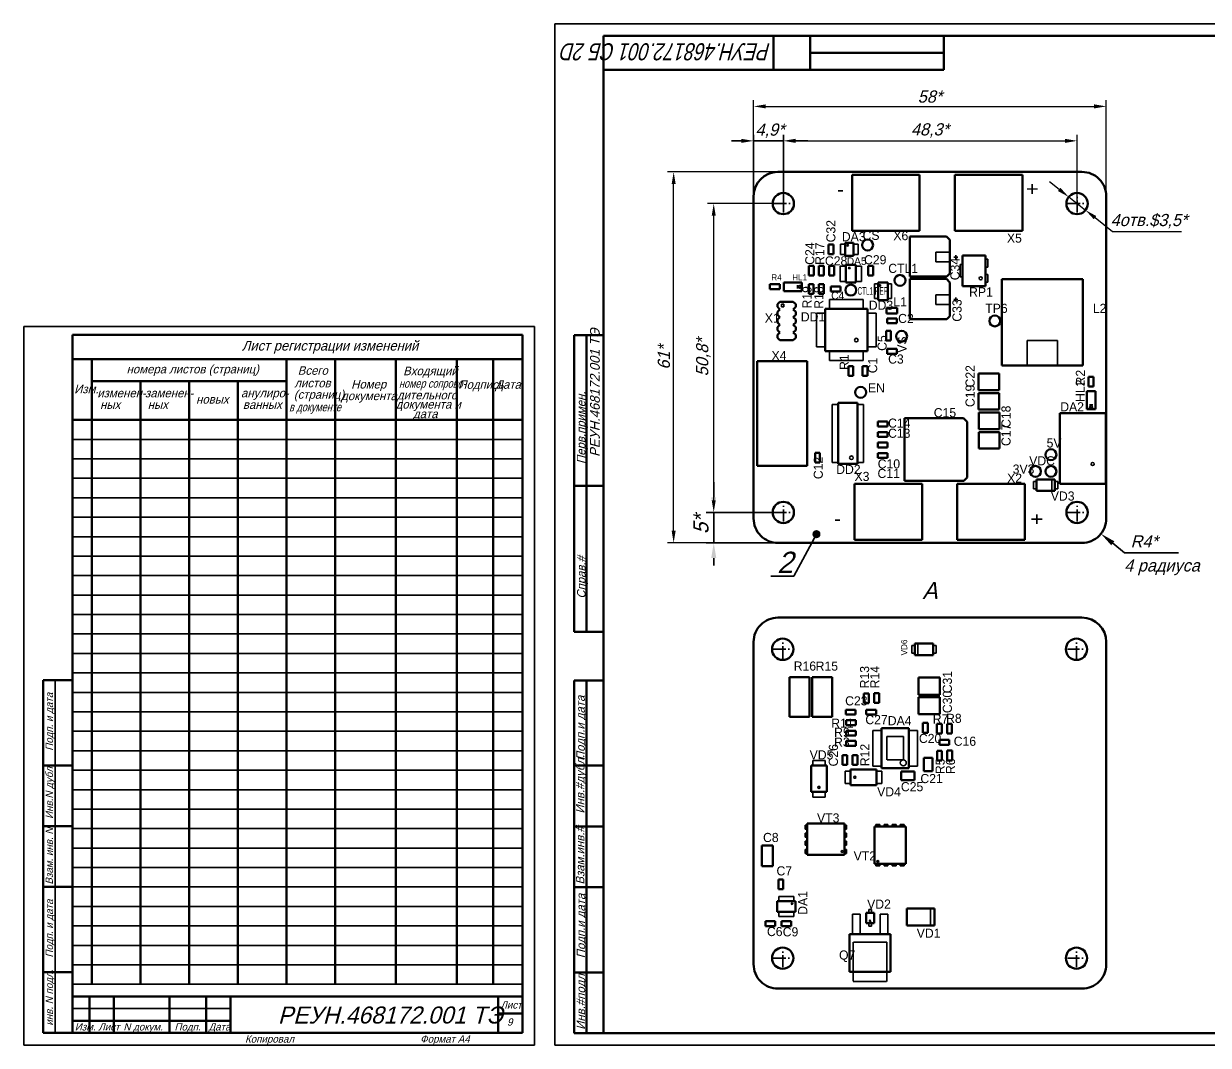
# Model space of a CAD drawing. Extents: x 23089 to 26268, y -1278 to -524.
# Drawn here: x 25443.3 to 25930.3, y -943.5 to -523.5 of the extents above; entities that cross this region are included whole.
import ezdxf

# ---------------------------------------------------------------- set-up
doc = ezdxf.new("R2010")
doc.units = 0
doc.header["$MEASUREMENT"] = 0
doc.linetypes.add('CNTR_ECKD_1', pattern=[7.5, 5, -1, 0.5, -1])
doc.linetypes.add('DASHED2', pattern=[0.375, 0.25, -0.125])
doc.layers.get('0').update_dxf_attribs({"linetype": 'CONTINUOUS', "lineweight": 50})
doc.layers.get('Defpoints').update_dxf_attribs({"color": 8, "linetype": 'CONTINUOUS'})
for name, color, linetype, lineweight in [('CENTER', 2, 'CNTR_ECKD_1', 35), ('CONTUR', 7, 'CONTINUOUS', 50), ('DIM', 1, 'CONTINUOUS', 35)]:
    doc.layers.add(name, color=color, linetype=linetype, lineweight=lineweight)
doc.layers.add('TEXT', color=1, linetype='CONTINUOUS')
doc.styles.add('ECKD', font='ec5cdwin.shx', dxfattribs={"oblique": 15})
doc.styles.get("Standard").update_dxf_attribs({"font": 'ec5cdwin.shx'})
doc.dimstyles.new('05', dxfattribs={"dimtxt": 5, "dimasz": 5, "dimexe": 2.5, "dimexo": 0, "dimgap": 1.5, "dimtad": 1, "dimtoh": 1, "dimlfac": 0.5, "dimtxsty": 'ECKD', "dimcen": -3, "dimdle": 1.25, "dimclrd": 256, "dimclre": 256, "dimclrt": 256, "dimaunit": 1, "dimadec": 0, "dimazin": 0, "dimtfac": 0.45, "dimtmove": 0, "dimatfit": 2, "dimfxl": 1, "dimtvp": 0.9, "dimtolj": 1, "dimtzin": 12, "dimarcsym": 1})

# ---------------------------------------------------------------- blocks, each defined once
blk = doc.blocks.new('*D292')
at = {"layer": 'Defpoints', "color": 0, "transparency": 16777216}
for p in [(25888.35, -557.54), (25743.36, -594.48), (25888.35, -594.48)]:
    blk.add_point(p, dxfattribs=at)
at = {"layer": 'DIM', "lineweight": -2, "transparency": 16777216}
for p, q in [((25743.36, -594.48), (25743.36, -555.04)), ((25888.35, -594.48), (25888.35, -555.04)), ((25748.36, -557.54), (25883.35, -557.54))]:
    blk.add_line(p, q, dxfattribs=at)
at = {"layer": 'DIM', "transparency": 16777216}
for points in [[(25748.36, -556.71), (25748.36, -558.38), (25743.36, -557.54)], [(25883.35, -556.71), (25883.35, -558.38), (25888.35, -557.54)]]:
    blk.add_solid(points, dxfattribs=at)
at = {"layer": 'DIM', "transparency": 16777216, "insert": (25815.85, -553.54), "char_height": 5, "attachment_point": 5, "style": 'ECKD'}
blk.add_mtext('\\A1;58*', dxfattribs=at)
blk = doc.blocks.new('*D295')
at = {"layer": 'Defpoints', "color": 0, "transparency": 16777216}
for p in [(25710.51, -584.48), (25753.35, -584.48), (25753.35, -736.98)]:
    blk.add_point(p, dxfattribs=at)
at = {"layer": 'DIM', "lineweight": -2, "transparency": 16777216}
for p, q in [((25753.35, -584.48), (25708.01, -584.48)), ((25710.51, -731.98), (25710.51, -589.48)), ((25753.35, -736.98), (25708.01, -736.98))]:
    blk.add_line(p, q, dxfattribs=at)
at = {"layer": 'DIM', "transparency": 16777216}
for points in [[(25709.68, -589.48), (25711.34, -589.48), (25710.51, -584.48)], [(25709.68, -731.98), (25711.34, -731.98), (25710.51, -736.98)]]:
    blk.add_solid(points, dxfattribs=at)
at = {"layer": 'DIM', "transparency": 16777216, "insert": (25706.5, -660.73), "char_height": 5, "attachment_point": 5, "rotation": 90, "style": 'ECKD'}
blk.add_mtext('\\A1;61*', dxfattribs=at)
blk = doc.blocks.new('*D293')
at = {"layer": 'Defpoints', "color": 0, "transparency": 16777216}
for p in [(25876.35, -571.71), (25755.6, -597.48), (25876.35, -597.48)]:
    blk.add_point(p, dxfattribs=at)
at = {"layer": 'DIM', "lineweight": -2, "transparency": 16777216}
for p, q in [((25755.6, -597.48), (25755.6, -569.21)), ((25876.35, -597.48), (25876.35, -569.21)), ((25760.6, -571.71), (25871.35, -571.71))]:
    blk.add_line(p, q, dxfattribs=at)
at = {"layer": 'DIM', "transparency": 16777216}
for points in [[(25760.6, -570.88), (25760.6, -572.55), (25755.6, -571.71)], [(25871.35, -570.88), (25871.35, -572.55), (25876.35, -571.71)]]:
    blk.add_solid(points, dxfattribs=at)
at = {"layer": 'DIM', "transparency": 16777216, "insert": (25815.85, -567.45), "char_height": 5, "attachment_point": 5, "style": 'ECKD'}
blk.add_mtext('\\A1;48,3*', dxfattribs=at)
blk = doc.blocks.new('*D294')
at = {"layer": 'Defpoints', "color": 0, "transparency": 16777216}
for p in [(25726.98, -597.48), (25755.6, -597.48), (25755.6, -724.48)]:
    blk.add_point(p, dxfattribs=at)
at = {"layer": 'DIM', "lineweight": -2, "transparency": 16777216}
for p, q in [((25755.6, -597.48), (25724.48, -597.48)), ((25726.98, -719.48), (25726.98, -602.48)), ((25755.6, -724.48), (25724.48, -724.48))]:
    blk.add_line(p, q, dxfattribs=at)
at = {"layer": 'DIM', "transparency": 16777216}
for points in [[(25726.15, -602.48), (25727.81, -602.48), (25726.98, -597.48)], [(25726.15, -719.48), (25727.81, -719.48), (25726.98, -724.48)]]:
    blk.add_solid(points, dxfattribs=at)
at = {"layer": 'DIM', "transparency": 16777216, "insert": (25722.71, -660.73), "char_height": 5, "attachment_point": 5, "rotation": 90, "style": 'ECKD'}
blk.add_mtext('\\A1;50,8*', dxfattribs=at)
blk = doc.blocks.new('*D299')
at = {"layer": 'Defpoints', "color": 0, "transparency": 16777216}
for p in [(25872.91, -594.78), (25879.79, -600.19)]:
    blk.add_point(p, dxfattribs=at)
at = {"layer": 'DIM', "lineweight": -2, "transparency": 16777216}
for p, q in [((25868.98, -591.69), (25865.05, -588.59)), ((25872.91, -594.78), (25879.79, -600.19)), ((25883.72, -603.28), (25890.97, -608.98)), ((25890.97, -608.98), (25919.31, -608.98))]:
    blk.add_line(p, q, dxfattribs=at)
at = {"layer": 'DIM', "transparency": 16777216}
for points in [[(25869.5, -591.03), (25868.47, -592.34), (25872.91, -594.78)], [(25884.23, -602.62), (25883.2, -603.93), (25879.79, -600.19)]]:
    blk.add_solid(points, dxfattribs=at)
at = {"layer": 'DIM', "transparency": 16777216, "insert": (25905.89, -604.72), "char_height": 5, "attachment_point": 5, "style": 'ECKD'}
blk.add_mtext('\\A1;4отв.$3,5*', dxfattribs=at)

msp = doc.modelspace()

# ---------------------------------------------------------------- hatches: boundary and pattern name
at = {"layer": 'DIM'}
msp.add_hatch(color=256, dxfattribs=at).paths.add_polyline_path([(25770.512, -733.418, 1), (25767.83, -733.418, 1)])

# ---------------------------------------------------------------- linework, layer by layer
for p, q in [((25766.618, -528.547), (25766.618, -542.547)), ((25821.617, -528.547), (25821.617, -542.547)), ((25766.618, -535.547), (25821.617, -535.547)), ((25753.351, -584.482), (25878.352, -584.482)), ((25783.852, -585.732), (25811.602, -585.732)), ((25783.852, -585.732), (25783.852, -608.732)), ((25811.602, -585.732), (25811.602, -608.732)), ((25826.102, -585.732), (25853.852, -585.732)), ((25826.102, -585.732), (25826.102, -608.732)), ((25853.852, -585.732), (25853.852, -608.732)), ((25743.356, -726.987), (25743.356, -594.478)), ((25888.352, -726.982), (25888.352, -594.482)), ((25783.852, -608.732), (25811.602, -608.732)), ((25807.602, -627.545), (25807.602, -610.982)), ((25807.602, -610.982), (25822.664, -610.982)), ((25822.664, -610.982), (25824.102, -612.42)), ((25824.102, -626.295), (25824.102, -612.42)), ((25826.102, -608.732), (25853.852, -608.732)), ((25774.227, -618.357), (25774.227, -614.357)), ((25774.227, -614.357), (25776.227, -614.357)), ((25774.227, -618.357), (25776.227, -618.357)), ((25776.227, -618.357), (25776.227, -614.357)), ((25780.977, -619.045), (25780.977, -613.67)), ((25780.977, -613.67), (25784.477, -613.67)), ((25784.477, -619.045), (25784.477, -613.67)), ((25766.102, -623.107), (25768.102, -623.107)), ((25766.102, -627.107), (25766.102, -623.107)), ((25768.102, -627.107), (25768.102, -623.107)), ((25770.197, -623.107), (25772.197, -623.107)), ((25770.197, -627.107), (25770.197, -623.107)), ((25772.197, -627.107), (25772.197, -623.107)), ((25774.477, -627.107), (25774.477, -623.107)), ((25774.477, -623.107), (25776.477, -623.107)), ((25776.477, -627.107), (25776.477, -623.107)), ((25780.977, -619.045), (25784.477, -619.045)), ((25781.352, -622.732), (25785.352, -622.732)), ((25781.352, -629.982), (25781.352, -622.732)), ((25785.352, -629.982), (25785.352, -622.732)), ((25790.477, -627.107), (25790.477, -623.107)), ((25790.477, -623.107), (25792.477, -623.107)), ((25792.477, -627.107), (25792.477, -623.107)), ((25829.289, -618.795), (25838.664, -618.795)), ((25829.289, -631.42), (25829.289, -618.795)), ((25838.664, -631.42), (25838.664, -618.795)), ((25766.102, -627.107), (25768.102, -627.107)), ((25770.197, -627.107), (25772.197, -627.107)), ((25774.477, -627.107), (25776.477, -627.107)), ((25790.477, -627.107), (25792.477, -627.107)), ((25807.602, -627.545), (25822.852, -627.545)), ((25822.852, -627.545), (25824.102, -626.295)), ((25750.102, -632.641), (25750.102, -630.641)), ((25750.102, -630.641), (25754.102, -630.641)), ((25750.102, -632.641), (25754.102, -632.641)), ((25754.102, -632.641), (25754.102, -630.641)), ((25755.853, -629.879), (25763.156, -629.879)), ((25755.853, -633.504), (25755.853, -629.879)), ((25763.156, -633.504), (25763.156, -629.879)), ((25766.044, -630.629), (25768.044, -630.629)), ((25766.044, -634.629), (25766.044, -630.629)), ((25768.044, -634.629), (25768.044, -630.629)), ((25770.197, -630.607), (25772.197, -630.607)), ((25770.197, -634.607), (25770.197, -630.607)), ((25772.197, -634.607), (25772.197, -630.607)), ((25775.102, -631.607), (25779.102, -631.607)), ((25775.102, -633.607), (25775.102, -631.607)), ((25779.102, -633.607), (25779.102, -631.607)), ((25781.352, -629.982), (25785.352, -629.982)), ((25794.529, -637.175), (25794.529, -629.925)), ((25794.529, -629.925), (25798.529, -629.925)), ((25798.529, -637.175), (25798.529, -629.925)), ((25807.602, -645.045), (25807.602, -628.482)), ((25807.602, -628.482), (25822.664, -628.482)), ((25822.664, -628.482), (25824.102, -629.92)), ((25824.102, -643.795), (25824.102, -629.92)), ((25829.289, -631.42), (25838.664, -631.42)), ((25845.477, -628.607), (25878.727, -628.607)), ((25845.477, -664.107), (25845.477, -628.607)), ((25878.727, -664.107), (25878.727, -628.607)), ((25753.164, -638.828), (25754.164, -637.828)), ((25754.164, -637.828), (25759.664, -637.828)), ((25755.853, -633.504), (25763.156, -633.504)), ((25759.664, -637.828), (25760.664, -638.828)), ((25766.044, -634.629), (25768.044, -634.629)), ((25770.197, -634.607), (25772.197, -634.607)), ((25775.102, -633.607), (25779.102, -633.607)), ((25794.529, -637.175), (25798.529, -637.175)), ((25753.164, -640.003), (25753.164, -638.828)), ((25753.164, -640.003), (25754.164, -641.003)), ((25753.164, -642.003), (25754.164, -641.003)), ((25753.164, -643.178), (25753.164, -642.003)), ((25759.664, -641.003), (25760.664, -640.003)), ((25759.664, -641.003), (25760.664, -642.003)), ((25760.664, -640.003), (25760.664, -638.828)), ((25760.664, -643.178), (25760.664, -642.003)), ((25772.727, -640.732), (25790.227, -640.732)), ((25772.727, -658.232), (25772.727, -640.732)), ((25790.227, -658.232), (25790.227, -640.732)), ((25798.039, -640.301), (25802.414, -640.301)), ((25798.039, -642.676), (25798.039, -640.301)), ((25798.039, -642.676), (25802.414, -642.676)), ((25802.414, -642.676), (25802.414, -640.301)), ((25753.164, -643.178), (25754.164, -644.178)), ((25753.164, -645.178), (25754.164, -644.178)), ((25753.164, -646.353), (25753.164, -645.178)), ((25753.164, -646.353), (25754.164, -647.353)), ((25753.164, -648.353), (25754.164, -647.353)), ((25759.664, -644.178), (25760.664, -643.178)), ((25759.664, -644.178), (25760.664, -645.178)), ((25759.664, -647.353), (25760.664, -646.353)), ((25759.664, -647.353), (25760.664, -648.353)), ((25760.664, -646.353), (25760.664, -645.178)), ((25798.227, -644.732), (25802.227, -644.732)), ((25798.227, -646.732), (25798.227, -644.732)), ((25798.227, -646.732), (25802.227, -646.732)), ((25802.227, -646.732), (25802.227, -644.732)), ((25807.602, -645.045), (25822.852, -645.045)), ((25822.852, -645.045), (25824.102, -643.795)), ((25753.164, -649.528), (25753.164, -648.353)), ((25753.164, -649.528), (25754.164, -650.528)), ((25753.164, -651.528), (25754.164, -650.528)), ((25753.164, -652.703), (25753.164, -651.528)), ((25759.664, -650.528), (25760.664, -649.528)), ((25759.664, -650.528), (25760.664, -651.528)), ((25760.664, -649.528), (25760.664, -648.353)), ((25760.664, -652.703), (25760.664, -651.528)), ((25797.82, -653.859), (25797.82, -649.859)), ((25797.82, -649.859), (25799.82, -649.859)), ((25799.82, -653.859), (25799.82, -649.859)), ((25753.164, -652.703), (25754.164, -653.703)), ((25754.164, -653.703), (25759.664, -653.703)), ((25759.664, -653.703), (25760.664, -652.703)), ((25797.82, -653.859), (25799.82, -653.859)), ((25798.227, -657.232), (25802.227, -657.232)), ((25798.227, -659.232), (25798.227, -657.232)), ((25802.227, -659.232), (25802.227, -657.232)), ((25765.437, -662.231), (25744.837, -662.231)), ((25744.837, -662.231), (25744.837, -705.335)), ((25765.437, -705.335), (25765.437, -662.231)), ((25772.727, -658.232), (25790.227, -658.232)), ((25798.227, -659.232), (25802.227, -659.232)), ((25782.352, -664.357), (25784.352, -664.357)), ((25782.352, -668.357), (25782.352, -664.357)), ((25784.352, -668.357), (25784.352, -664.357)), ((25788.194, -668.357), (25788.194, -664.357)), ((25788.194, -664.357), (25790.194, -664.357)), ((25790.194, -668.357), (25790.194, -664.357)), ((25845.477, -664.107), (25878.727, -664.107)), ((25782.352, -668.357), (25784.352, -668.357)), ((25788.194, -668.357), (25790.194, -668.357)), ((25835.853, -667.405), (25844.353, -667.405)), ((25835.853, -674.155), (25835.853, -667.405)), ((25844.353, -674.155), (25844.353, -667.405)), ((25881.102, -668.732), (25883.102, -668.732)), ((25881.102, -672.732), (25881.102, -668.732)), ((25883.102, -672.732), (25883.102, -668.732)), ((25835.853, -674.155), (25844.353, -674.155)), ((25835.853, -675.465), (25844.353, -675.465)), ((25835.853, -682.215), (25835.853, -675.465)), ((25844.353, -682.215), (25844.353, -675.465)), ((25880.289, -681.981), (25880.289, -674.678)), ((25880.289, -674.678), (25883.914, -674.678)), ((25881.102, -672.732), (25883.102, -672.732)), ((25883.914, -681.981), (25883.914, -674.678)), ((25778.102, -679.482), (25786.102, -679.482)), ((25778.102, -704.482), (25778.102, -679.482)), ((25786.102, -704.482), (25786.102, -679.482)), ((25805.352, -711.486), (25805.352, -685.736)), ((25805.352, -685.736), (25829.664, -685.736)), ((25829.664, -685.736), (25831.102, -687.173)), ((25835.853, -682.215), (25844.353, -682.215)), ((25835.977, -683.456), (25844.477, -683.456)), ((25835.977, -690.206), (25835.977, -683.456)), ((25844.477, -690.206), (25844.477, -683.456)), ((25869.227, -683.732), (25888.102, -683.732)), ((25869.227, -712.732), (25869.227, -683.732)), ((25880.289, -681.981), (25883.914, -681.981)), ((25888.102, -712.732), (25888.102, -683.732)), ((25794.376, -689.14), (25794.376, -687.14)), ((25794.376, -687.14), (25798.376, -687.14)), ((25794.376, -689.14), (25798.376, -689.14)), ((25794.451, -693.414), (25794.451, -691.414)), ((25794.451, -691.414), (25798.451, -691.414)), ((25798.376, -689.14), (25798.376, -687.14)), ((25798.451, -693.414), (25798.451, -691.414)), ((25831.102, -710.111), (25831.102, -687.173)), ((25835.977, -690.206), (25844.477, -690.206)), ((25835.977, -691.48), (25844.477, -691.48)), ((25835.977, -698.23), (25835.977, -691.48)), ((25844.477, -698.23), (25844.477, -691.48)), ((25794.451, -693.414), (25798.451, -693.414)), ((25794.477, -697.745), (25794.477, -695.745)), ((25794.477, -695.745), (25798.477, -695.745)), ((25798.477, -697.745), (25798.477, -695.745)), ((25768.643, -703.982), (25768.643, -699.982)), ((25768.643, -699.982), (25770.643, -699.982)), ((25770.643, -703.982), (25770.643, -699.982)), ((25794.455, -700.077), (25798.455, -700.077)), ((25794.455, -702.077), (25794.455, -700.077)), ((25794.477, -697.745), (25798.477, -697.745)), ((25798.455, -702.077), (25798.455, -700.077)), ((25835.977, -698.23), (25844.477, -698.23)), ((25744.837, -705.335), (25765.437, -705.335)), ((25768.643, -703.982), (25770.643, -703.982)), ((25778.102, -704.482), (25786.102, -704.482)), ((25794.455, -702.077), (25798.455, -702.077)), ((25829.727, -711.486), (25831.102, -710.111)), ((25859.687, -710.885), (25867.187, -710.885)), ((25859.687, -711.698), (25859.687, -710.885)), ((25867.187, -711.698), (25867.187, -710.885)), ((25784.852, -712.732), (25812.602, -712.732)), ((25784.852, -735.732), (25784.852, -712.732)), ((25805.352, -711.486), (25829.727, -711.486)), ((25812.602, -735.732), (25812.602, -712.732)), ((25827.102, -712.732), (25854.852, -712.732)), ((25827.102, -735.732), (25827.102, -712.732)), ((25854.852, -735.732), (25854.852, -712.732)), ((25859.687, -714.76), (25859.687, -711.698)), ((25859.687, -715.635), (25859.687, -714.76)), ((25859.687, -715.635), (25867.187, -715.635)), ((25867.187, -714.76), (25867.187, -711.635)), ((25867.187, -715.635), (25867.187, -714.76)), ((25869.227, -712.732), (25888.102, -712.732)), ((25753.352, -736.982), (25878.352, -736.982)), ((25784.852, -735.732), (25812.602, -735.732)), ((25827.102, -735.732), (25854.852, -735.732)), ((25878.352, -767.725), (25753.352, -767.724)), ((25743.352, -910.224), (25743.352, -777.724)), ((25809.701, -779.224), (25809.701, -778.349)), ((25817.201, -778.349), (25809.701, -778.349)), ((25817.201, -779.224), (25817.201, -778.349)), ((25888.347, -910.229), (25888.347, -777.72)), ((25809.701, -782.349), (25809.701, -779.224)), ((25809.701, -783.099), (25809.701, -782.287)), ((25817.201, -783.099), (25809.701, -783.099)), ((25817.201, -782.287), (25817.201, -779.224)), ((25817.201, -783.099), (25817.201, -782.287)), ((25758.06, -808.477), (25758.06, -792.227)), ((25766.31, -792.227), (25758.06, -792.227)), ((25766.31, -808.477), (25766.31, -792.227)), ((25767.435, -808.477), (25767.435, -792.227)), ((25775.685, -792.227), (25767.435, -792.227)), ((25775.685, -808.477), (25775.685, -792.227)), ((25819.881, -792.397), (25811.131, -792.397)), ((25811.131, -799.397), (25811.131, -792.397)), ((25819.881, -799.397), (25819.881, -792.397)), ((25788.73, -802.887), (25788.73, -798.887)), ((25790.73, -798.887), (25788.73, -798.887)), ((25790.73, -802.887), (25788.73, -802.887)), ((25790.73, -802.887), (25790.73, -798.887)), ((25792.988, -802.811), (25792.988, -798.811)), ((25794.988, -798.811), (25792.988, -798.811)), ((25794.988, -802.811), (25792.988, -802.811)), ((25794.988, -802.811), (25794.988, -798.811)), ((25819.881, -799.397), (25811.131, -799.397)), ((25819.881, -800.426), (25811.131, -800.426)), ((25811.131, -807.426), (25811.131, -800.426)), ((25819.881, -807.426), (25819.881, -800.426)), ((25785.302, -805.572), (25781.302, -805.572)), ((25781.302, -807.572), (25781.302, -805.572)), ((25785.302, -807.572), (25781.302, -807.572)), ((25785.302, -807.572), (25785.302, -805.572)), ((25793.712, -805.572), (25789.712, -805.572)), ((25789.712, -807.572), (25789.712, -805.572)), ((25793.712, -807.572), (25789.712, -807.572)), ((25793.712, -807.572), (25793.712, -805.572)), ((25819.881, -807.426), (25811.131, -807.426)), ((25766.31, -808.477), (25758.06, -808.477)), ((25775.685, -808.477), (25767.435, -808.477)), ((25781.36, -811.896), (25781.36, -809.896)), ((25785.36, -809.896), (25781.36, -809.896)), ((25785.36, -811.896), (25781.36, -811.896)), ((25785.36, -811.896), (25785.36, -809.896)), ((25807.143, -813.162), (25795.893, -813.162)), ((25795.893, -829.662), (25795.893, -813.162)), ((25807.143, -829.662), (25807.143, -813.162)), ((25814.977, -811.016), (25812.977, -811.016)), ((25812.977, -815.016), (25812.977, -811.016)), ((25814.977, -815.016), (25814.977, -811.016)), ((25818.743, -815.349), (25818.743, -811.349)), ((25820.743, -811.349), (25818.743, -811.349)), ((25820.743, -815.349), (25820.743, -811.349)), ((25822.9, -815.349), (25822.9, -811.349)), ((25824.9, -811.349), (25822.9, -811.349)), ((25824.9, -815.349), (25824.9, -811.349)), ((25781.36, -816.203), (25781.36, -814.203)), ((25785.36, -814.203), (25781.36, -814.203)), ((25785.36, -816.203), (25781.36, -816.203)), ((25785.36, -816.203), (25785.36, -814.203)), ((25814.977, -815.016), (25812.977, -815.016)), ((25820.743, -815.349), (25818.743, -815.349)), ((25823.758, -817.974), (25819.758, -817.974)), ((25819.758, -819.974), (25819.758, -817.974)), ((25824.9, -815.349), (25822.9, -815.349)), ((25823.758, -819.974), (25823.758, -817.974)), ((25781.36, -820.428), (25781.36, -818.428)), ((25785.36, -818.428), (25781.36, -818.428)), ((25785.36, -820.428), (25781.36, -820.428)), ((25785.36, -820.428), (25785.36, -818.428)), ((25818.767, -826.424), (25818.767, -822.424)), ((25820.767, -822.424), (25818.767, -822.424)), ((25823.758, -819.974), (25819.758, -819.974)), ((25820.767, -826.424), (25820.767, -822.424)), ((25822.952, -826.407), (25822.952, -822.407)), ((25824.952, -822.407), (25822.952, -822.407)), ((25824.952, -826.407), (25824.952, -822.407)), ((25779.852, -828.287), (25779.852, -824.287)), ((25781.852, -824.287), (25779.852, -824.287)), ((25781.852, -828.287), (25781.852, -824.287)), ((25786.068, -824.287), (25784.068, -824.287)), ((25784.068, -828.287), (25784.068, -824.287)), ((25786.068, -828.287), (25786.068, -824.287)), ((25816.91, -825.352), (25813.285, -825.352)), ((25813.285, -830.852), (25813.285, -825.352)), ((25816.91, -830.852), (25816.91, -825.352)), ((25820.767, -826.424), (25818.767, -826.424)), ((25824.952, -826.407), (25822.952, -826.407)), ((25773.477, -828.574), (25766.977, -828.574)), ((25766.977, -839.374), (25766.977, -828.574)), ((25773.477, -839.374), (25773.477, -828.574)), ((25781.852, -828.287), (25779.852, -828.287)), ((25783.145, -836.599), (25783.145, -830.099)), ((25783.145, -830.099), (25793.945, -830.099)), ((25786.068, -828.287), (25784.068, -828.287)), ((25793.945, -836.599), (25793.945, -830.099)), ((25807.143, -829.662), (25795.893, -829.662)), ((25804.029, -834.537), (25804.029, -830.912)), ((25809.529, -830.912), (25804.029, -830.912)), ((25809.529, -834.537), (25809.529, -830.912)), ((25816.91, -830.852), (25813.285, -830.852)), ((25783.145, -836.599), (25793.945, -836.599)), ((25809.529, -834.537), (25804.029, -834.537)), ((25773.477, -839.374), (25766.977, -839.374)), ((25765.394, -865.275), (25765.394, -852.4)), ((25780.769, -852.4), (25765.394, -852.4)), ((25780.769, -865.275), (25780.769, -852.4)), ((25793.018, -853.563), (25805.893, -853.563)), ((25793.018, -868.938), (25793.018, -853.563)), ((25805.893, -868.938), (25805.893, -853.563)), ((25751.227, -861.375), (25746.727, -861.375)), ((25746.727, -869.875), (25746.727, -861.375)), ((25751.227, -869.875), (25751.227, -861.375)), ((25780.769, -865.275), (25765.394, -865.275)), ((25751.227, -869.875), (25746.727, -869.875)), ((25793.018, -868.938), (25805.893, -868.938)), ((25753.551, -879.394), (25753.551, -875.394)), ((25755.551, -875.394), (25753.551, -875.394)), ((25755.551, -879.394), (25755.551, -875.394)), ((25755.551, -879.394), (25753.551, -879.394)), ((25760.635, -884.251), (25753.01, -884.251)), ((25753.01, -888.626), (25753.01, -884.251)), ((25760.635, -888.626), (25760.635, -884.251)), ((25760.635, -888.626), (25753.01, -888.626)), ((25792.881, -889.028), (25789.631, -889.028)), ((25789.631, -893.278), (25789.631, -889.028)), ((25792.881, -893.278), (25792.881, -889.028)), ((25817.669, -887.349), (25806.419, -887.349)), ((25806.419, -894.337), (25806.419, -887.362)), ((25817.669, -887.362), (25806.419, -887.362)), ((25817.669, -894.324), (25817.669, -887.349)), ((25748.227, -894.549), (25748.227, -892.549)), ((25752.227, -892.549), (25748.227, -892.549)), ((25752.227, -894.549), (25748.227, -894.549)), ((25752.227, -894.549), (25752.227, -892.549)), ((25754.823, -894.549), (25754.823, -892.549)), ((25758.823, -892.549), (25754.823, -892.549)), ((25758.823, -894.549), (25754.823, -894.549)), ((25758.823, -894.549), (25758.823, -892.549)), ((25792.881, -893.278), (25789.631, -893.278)), ((25817.669, -894.337), (25806.419, -894.337)), ((25817.669, -894.349), (25806.419, -894.349)), ((25799.669, -897.816), (25782.844, -897.816)), ((25782.844, -913.366), (25782.844, -897.816)), ((25799.669, -897.816), (25782.844, -897.816)), ((25782.844, -913.366), (25782.844, -897.816)), ((25799.669, -913.366), (25799.669, -897.816)), ((25799.669, -913.366), (25799.669, -897.816)), ((25799.669, -913.366), (25782.844, -913.366)), ((25878.352, -920.225), (25753.351, -920.224))]:
    msp.add_line(p, q)
for centre in [(25755.602, -597.482), (25876.352, -597.482), (25755.602, -724.482), (25876.352, -724.482), (25755.352, -780.724), (25876.102, -780.724), (25755.352, -907.724), (25876.102, -907.724)]:
    msp.add_circle(centre, 4.375)
for centre, radius, start, end in [((25753.352, -594.478), 9.996, 90.00131, 179.99891), ((25878.352, -594.482), 10, 0.00001, 90.00065), ((25790.227, -614.543), 2.25, 0, 180), ((25790.227, -614.543), 2.25, 180, 0), ((25803.55, -629.09), 2.25, 0, 180), ((25783.351, -633.087), 2.25, 90, 270), ((25783.351, -633.087), 2.25, 270, 90), ((25803.55, -629.09), 2.25, 180, 0), ((25842.539, -645.732), 2.25, 0, 180), ((25842.539, -645.732), 2.25, 180, 0), ((25804.193, -652.032), 2.25, 0, 180), ((25804.193, -652.032), 2.25, 180, 0), ((25787.39, -675.107), 2.25, 90, 270), ((25787.39, -675.107), 2.25, 270, 90), ((25865.606, -700.732), 2.25, 90, 270), ((25865.606, -700.732), 2.25, 270, 90), ((25859.265, -707.607), 2.25, 0, 180), ((25865.606, -707.607), 2.25, 90, 270), ((25865.606, -707.607), 2.25, 90, 270), ((25865.606, -707.607), 2.25, 270, 90), ((25859.265, -707.607), 2.25, 180, 0), ((25753.351, -726.987), 9.996, 179.99997, 270.00043), ((25878.352, -726.982), 10, 269.99909, 360), ((25753.351, -777.724), 10, 89.99935, 179.99999), ((25878.351, -777.72), 9.996, 0.00109, 89.99869), ((25753.351, -910.225), 10, 180, 270.00091), ((25878.352, -910.229), 9.996, 269.99957, 0.00003)]:
    msp.add_arc(centre, radius, start, end)
at = {"layer": 'CENTER'}
for p, q in [((25755.602, -601.232), (25755.602, -593.732)), ((25876.352, -601.232), (25876.352, -593.732)), ((25751.852, -597.482), (25759.352, -597.482)), ((25872.602, -597.482), (25880.102, -597.482)), ((25751.852, -724.482), (25759.352, -724.482)), ((25755.602, -728.232), (25755.602, -720.732)), ((25872.602, -724.482), (25880.102, -724.482)), ((25876.352, -728.232), (25876.352, -720.732)), ((25755.352, -784.474), (25755.352, -776.974)), ((25876.102, -784.474), (25876.102, -776.974)), ((25751.602, -780.724), (25759.102, -780.724)), ((25872.352, -780.724), (25879.852, -780.724)), ((25755.352, -911.474), (25755.352, -903.974)), ((25876.102, -911.474), (25876.102, -903.974)), ((25751.602, -907.724), (25759.102, -907.724)), ((25872.352, -907.724), (25879.852, -907.724))]:
    msp.add_line(p, q, dxfattribs=at)
at = {"layer": 'CONTUR'}
for p, q in [((26250.617, -528.547), (25681.617, -528.547)), ((25681.617, -528.547), (25681.617, -938.547)), ((25751.617, -542.547), (25751.617, -528.547)), ((25751.617, -542.547), (25751.617, -528.547)), ((25751.617, -542.547), (25751.617, -528.547)), ((25681.617, -542.547), (25751.617, -542.547)), ((25681.617, -542.547), (25751.617, -542.547)), ((25681.617, -542.547), (25821.617, -542.547)), ((25463.317, -651.449), (25648.317, -651.449)), ((25463.317, -938.449), (25463.317, -651.449)), ((25648.317, -651.449), (25648.317, -938.449)), ((25669.617, -773.547), (25669.617, -651.547)), ((25669.617, -651.547), (25681.617, -651.547)), ((25674.617, -773.547), (25674.617, -651.547)), ((25463.317, -661.449), (25648.317, -661.449)), ((25471.317, -918.449), (25471.317, -661.449)), ((25551.317, -918.449), (25551.317, -661.449)), ((25571.317, -918.449), (25571.317, -661.449)), ((25596.317, -918.449), (25596.317, -661.449)), ((25621.317, -918.449), (25621.317, -661.449)), ((25636.317, -918.449), (25636.317, -661.449)), ((25471.317, -670.449), (25551.317, -670.449)), ((25491.317, -918.449), (25491.317, -670.449)), ((25511.317, -918.449), (25511.317, -670.449)), ((25531.317, -918.449), (25531.317, -670.449)), ((25463.317, -686.449), (25648.317, -686.449)), ((25669.617, -713.547), (25681.617, -713.547)), ((25681.617, -773.547), (25669.617, -773.547)), ((25451.317, -828.449), (25451.317, -793.449)), ((25451.317, -793.449), (25463.317, -793.449)), ((25669.617, -938.547), (25669.617, -793.547)), ((25669.617, -793.547), (25681.617, -793.547)), ((25674.617, -938.547), (25674.617, -793.547)), ((25451.317, -853.449), (25451.317, -828.449)), ((25451.317, -828.449), (25463.317, -828.449)), ((25463.317, -828.449), (25451.317, -828.449)), ((25669.617, -828.547), (25681.617, -828.547)), ((25451.317, -878.449), (25451.317, -853.449)), ((25451.317, -853.449), (25463.317, -853.449)), ((25463.317, -853.449), (25451.317, -853.449)), ((25669.617, -853.547), (25681.617, -853.547)), ((25451.317, -913.449), (25451.317, -878.449)), ((25451.317, -878.449), (25463.317, -878.449)), ((25463.317, -878.449), (25451.317, -878.449)), ((25669.617, -878.547), (25681.617, -878.547)), ((25451.317, -938.449), (25451.317, -913.449)), ((25451.317, -913.449), (25463.317, -913.449)), ((25463.317, -913.449), (25451.317, -913.449)), ((25669.617, -913.547), (25681.617, -913.547)), ((25463.317, -923.449), (25648.317, -923.449)), ((25470.317, -923.449), (25470.317, -938.449)), ((25480.317, -923.449), (25480.317, -938.449)), ((25503.317, -923.449), (25503.317, -938.449)), ((25518.317, -923.449), (25518.317, -938.449)), ((25528.317, -923.449), (25528.317, -938.449)), ((25638.317, -923.449), (25638.317, -938.449)), ((25463.317, -933.449), (25528.317, -933.449)), ((25638.317, -930.449), (25648.317, -930.449)), ((25463.317, -938.449), (25451.317, -938.449)), ((25648.317, -938.449), (25463.317, -938.449)), ((25681.617, -938.547), (25669.617, -938.547)), ((25681.617, -938.547), (26250.617, -938.547))]:
    msp.add_line(p, q, dxfattribs=at)
at = {"layer": 'DIM'}
for p, q in [((26255.617, -523.547), (25661.617, -523.547)), ((25661.617, -523.547), (25661.617, -943.547)), ((25743.356, -594.478), (25743.356, -569.215)), ((25755.602, -597.482), (25755.602, -569.215)), ((25738.356, -571.715), (25734.299, -571.715)), ((25755.602, -571.715), (25743.356, -571.715)), ((25760.602, -571.715), (25765.602, -571.715)), ((25780.977, -614.232), (25779.039, -614.232)), ((25779.039, -614.232), (25779.039, -618.482)), ((25784.477, -614.232), (25786.414, -614.232)), ((25786.414, -614.232), (25786.414, -618.482)), ((25824.102, -617.482), (25818.352, -617.482)), ((25818.352, -617.482), (25818.352, -621.482)), ((25778.984, -629.498), (25778.984, -623.217)), ((25781.352, -623.217), (25778.984, -623.217)), ((25779.039, -618.482), (25780.977, -618.482)), ((25786.414, -618.482), (25784.477, -618.482)), ((25785.352, -623.217), (25787.719, -623.217)), ((25787.719, -629.498), (25787.719, -623.217)), ((25818.352, -621.482), (25824.102, -621.482)), ((25827.372, -619.482), (25825.706, -619.482)), ((25826.539, -620.315), (25826.539, -618.649)), ((25829.289, -622.607), (25828.352, -622.607)), ((25828.352, -622.607), (25828.352, -627.607)), ((25838.664, -620.357), (25839.602, -620.357)), ((25839.602, -620.357), (25839.602, -623.607)), ((25828.352, -627.607), (25829.289, -627.607)), ((25839.602, -623.607), (25838.664, -623.607)), ((25838.664, -626.607), (25839.602, -626.607)), ((25839.602, -626.607), (25839.602, -629.857)), ((25761.35, -632.39), (25761.35, -630.993)), ((25761.364, -631.668), (25762.62, -630.993)), ((25761.364, -631.668), (25762.62, -632.453)), ((25762.62, -632.453), (25762.62, -630.993)), ((25781.352, -629.498), (25778.984, -629.498)), ((25785.352, -629.498), (25787.719, -629.498)), ((25793.058, -636.587), (25793.058, -630.513)), ((25794.529, -630.513), (25793.058, -630.513)), ((25798.529, -630.513), (25799.999, -630.513)), ((25799.999, -636.587), (25799.999, -630.513)), ((25839.602, -629.857), (25838.664, -629.857)), ((25774.602, -640.732), (25774.602, -636.982)), ((25774.602, -636.982), (25788.352, -636.982)), ((25788.352, -636.982), (25788.352, -640.732)), ((25794.529, -636.587), (25793.058, -636.587)), ((25798.529, -636.587), (25799.999, -636.587)), ((25824.102, -634.982), (25818.352, -634.982)), ((25818.352, -634.982), (25818.352, -638.982)), ((25827.372, -636.982), (25825.706, -636.982)), ((25826.539, -637.815), (25826.539, -636.149)), ((25754.827, -639.916), (25754.827, -638.916)), ((25754.827, -638.916), (25755.827, -638.916)), ((25754.827, -639.916), (25755.827, -639.916)), ((25755.827, -639.916), (25755.827, -638.916)), ((25769.164, -656.357), (25769.164, -642.607)), ((25769.164, -642.607), (25772.727, -642.607)), ((25793.789, -642.607), (25790.227, -642.607)), ((25793.789, -656.357), (25793.789, -642.607)), ((25818.352, -638.982), (25824.102, -638.982)), ((25443.317, -648.075), (25653.317, -648.075)), ((25443.317, -648.075), (25443.317, -943.449)), ((25653.317, -648.075), (25653.317, -943.547)), ((25772.727, -656.357), (25769.164, -656.357)), ((25790.227, -656.357), (25793.789, -656.357)), ((25855.852, -664.107), (25855.852, -653.857)), ((25855.852, -653.857), (25868.352, -653.857)), ((25868.352, -653.857), (25868.352, -664.107)), ((25774.602, -658.232), (25774.602, -661.982)), ((25774.602, -661.982), (25788.352, -661.982)), ((25788.352, -661.982), (25788.352, -658.232)), ((25775.6, -680.057), (25775.6, -703.907)), ((25775.6, -680.057), (25778.102, -680.057)), ((25788.603, -680.057), (25786.102, -680.057)), ((25788.603, -680.057), (25788.603, -703.907)), ((25881.34, -681.445), (25882.124, -680.189)), ((25881.34, -681.445), (25882.8, -681.445)), ((25881.403, -680.175), (25882.8, -680.175)), ((25882.124, -680.189), (25882.8, -681.445)), ((25463.317, -694.449), (25648.317, -694.449)), ((25463.317, -702.449), (25648.317, -702.449)), ((25775.6, -703.907), (25778.102, -703.907)), ((25788.603, -703.907), (25786.102, -703.907)), ((25463.317, -710.449), (25648.317, -710.449)), ((25865.937, -715.635), (25865.937, -710.885)), ((25726.98, -718.232), (25726.98, -711.982)), ((25858.499, -714.76), (25858.499, -711.698)), ((25858.499, -711.698), (25859.687, -711.698)), ((25858.499, -714.76), (25859.687, -714.76)), ((25867.187, -711.698), (25868.499, -711.698)), ((25867.187, -714.76), (25868.499, -714.76)), ((25868.499, -714.76), (25868.499, -711.698)), ((25463.317, -718.449), (25648.317, -718.449)), ((25755.602, -724.482), (25723.855, -724.482)), ((25726.98, -736.982), (25726.98, -724.482)), ((25463.317, -726.449), (25648.317, -726.449)), ((25463.317, -734.449), (25648.317, -734.449)), ((25769.171, -733.418), (25759.902, -750.635)), ((25753.352, -736.982), (25723.855, -736.982)), ((25891.022, -737.157), (25895.895, -741.071)), ((25463.317, -742.449), (25648.317, -742.449)), ((25726.98, -743.232), (25726.98, -746.314)), ((25895.895, -741.071), (25918.053, -741.071)), ((25463.317, -750.449), (25648.317, -750.449)), ((25759.902, -750.635), (25750.467, -750.635)), ((25463.317, -758.449), (25648.317, -758.449)), ((25463.317, -766.449), (25648.317, -766.449)), ((25463.317, -774.449), (25648.317, -774.449)), ((25810.951, -783.099), (25810.951, -778.349)), ((25463.317, -782.449), (25648.317, -782.449)), ((25808.388, -782.287), (25808.388, -779.224)), ((25809.701, -779.224), (25808.388, -779.224)), ((25809.701, -782.287), (25808.388, -782.287)), ((25818.388, -779.224), (25817.201, -779.224)), ((25818.388, -782.287), (25817.201, -782.287)), ((25818.388, -782.287), (25818.388, -779.224)), ((25456.317, -793.449), (25456.317, -938.449)), ((25463.317, -790.449), (25648.317, -790.449)), ((25463.317, -798.449), (25648.317, -798.449)), ((25463.317, -806.449), (25648.317, -806.449)), ((25463.317, -814.449), (25648.317, -814.449)), ((25795.893, -814.099), (25792.33, -814.099)), ((25792.33, -814.099), (25792.33, -828.724)), ((25807.143, -814.099), (25810.705, -814.099)), ((25810.705, -814.099), (25810.705, -828.724)), ((25463.317, -822.449), (25648.317, -822.449)), ((25767.727, -828.574), (25767.727, -826.474)), ((25767.727, -826.474), (25772.727, -826.474)), ((25772.727, -826.474), (25772.727, -828.574)), ((25463.317, -830.449), (25648.317, -830.449)), ((25783.145, -830.849), (25781.045, -830.849)), ((25781.045, -830.849), (25781.045, -835.85)), ((25795.893, -828.724), (25792.33, -828.724)), ((25793.945, -830.849), (25796.045, -830.849)), ((25796.045, -830.849), (25796.045, -835.85)), ((25807.143, -828.724), (25810.705, -828.724)), ((25781.045, -835.85), (25783.145, -835.85)), ((25796.045, -835.85), (25793.945, -835.85)), ((25463.317, -838.449), (25648.317, -838.449)), ((25767.727, -839.374), (25767.727, -841.474)), ((25767.727, -841.474), (25772.727, -841.474)), ((25772.727, -841.474), (25772.727, -839.374)), ((25463.317, -846.449), (25648.317, -846.449)), ((25463.317, -854.449), (25648.317, -854.449)), ((25765.394, -853.008), (25764.597, -853.008)), ((25764.597, -853.008), (25764.597, -854.633)), ((25764.597, -854.633), (25765.394, -854.633)), ((25765.394, -856.374), (25764.597, -856.374)), ((25764.597, -856.374), (25764.597, -857.999)), ((25780.769, -853.008), (25781.567, -853.008)), ((25781.567, -854.633), (25780.769, -854.633)), ((25780.769, -856.374), (25781.567, -856.374)), ((25781.567, -853.008), (25781.567, -854.633)), ((25781.567, -856.374), (25781.567, -857.999)), ((25795.251, -852.765), (25793.626, -852.765)), ((25793.626, -852.765), (25793.626, -853.563)), ((25795.251, -853.563), (25795.251, -852.765)), ((25798.617, -852.765), (25796.992, -852.765)), ((25796.992, -852.765), (25796.992, -853.563)), ((25798.617, -853.563), (25798.617, -852.765)), ((25801.919, -852.765), (25800.294, -852.765)), ((25800.294, -852.765), (25800.294, -853.563)), ((25801.919, -853.563), (25801.919, -852.765)), ((25805.284, -852.765), (25803.659, -852.765)), ((25803.659, -852.765), (25803.659, -853.563)), ((25805.284, -853.563), (25805.284, -852.765)), ((25764.597, -857.999), (25765.394, -857.999)), ((25765.394, -859.676), (25764.597, -859.676)), ((25764.597, -859.676), (25764.597, -861.301)), ((25764.597, -861.301), (25765.394, -861.301)), ((25781.567, -857.999), (25780.769, -857.999)), ((25780.769, -859.676), (25781.567, -859.676)), ((25781.567, -861.301), (25780.769, -861.301)), ((25781.567, -859.676), (25781.567, -861.301)), ((25463.317, -862.449), (25648.317, -862.449)), ((25765.394, -863.041), (25764.597, -863.041)), ((25764.597, -863.041), (25764.597, -864.666)), ((25764.597, -864.666), (25765.394, -864.666)), ((25780.769, -863.041), (25781.567, -863.041)), ((25781.567, -864.666), (25780.769, -864.666)), ((25781.567, -863.041), (25781.567, -864.666)), ((25463.317, -870.449), (25648.317, -870.449)), ((25793.626, -869.735), (25793.626, -868.938)), ((25795.251, -869.735), (25793.626, -869.735)), ((25795.251, -868.938), (25795.251, -869.735)), ((25796.992, -869.735), (25796.992, -868.938)), ((25798.617, -869.735), (25796.992, -869.735)), ((25798.617, -868.938), (25798.617, -869.735)), ((25800.294, -869.735), (25800.294, -868.938)), ((25801.919, -869.735), (25800.294, -869.735)), ((25801.919, -868.938), (25801.919, -869.735)), ((25803.659, -869.735), (25803.659, -868.938)), ((25805.284, -869.735), (25803.659, -869.735)), ((25805.284, -868.938), (25805.284, -869.735)), ((25463.317, -878.449), (25648.317, -878.449)), ((25753.698, -884.251), (25753.698, -882.314)), ((25753.698, -882.314), (25759.948, -882.314)), ((25759.948, -882.314), (25759.948, -884.251)), ((25463.317, -886.449), (25648.317, -886.449)), ((25753.698, -888.626), (25753.698, -890.564)), ((25753.698, -890.564), (25759.948, -890.564)), ((25759.948, -890.564), (25759.948, -888.626)), ((25783.994, -889.685), (25783.994, -897.816)), ((25783.994, -889.685), (25787.119, -889.685)), ((25787.119, -889.685), (25787.119, -897.816)), ((25790.694, -889.028), (25790.694, -887.778)), ((25790.694, -887.778), (25791.819, -887.778)), ((25791.819, -887.778), (25791.819, -889.028)), ((25795.394, -889.685), (25795.394, -897.816)), ((25795.394, -889.685), (25798.519, -889.685)), ((25798.519, -889.685), (25798.519, -897.816)), ((25816.155, -887.362), (25816.155, -894.337)), ((25463.317, -894.449), (25648.317, -894.449)), ((25790.694, -893.278), (25790.694, -894.528)), ((25790.694, -894.528), (25791.819, -894.528)), ((25791.819, -894.528), (25791.819, -893.278)), ((25463.317, -902.449), (25648.317, -902.449)), ((25463.317, -910.449), (25648.317, -910.449)), ((25463.317, -918.449), (25648.317, -918.449)), ((25463.317, -928.449), (25528.317, -928.449)), ((25443.317, -943.547), (25653.317, -943.547)), ((25661.617, -943.547), (26255.617, -943.547))]:
    msp.add_line(p, q, dxfattribs=at)
at = {"layer": 'DIM', "linetype": 'DASHED2'}
for p, q in [((25798.093, -816.587), (25804.943, -816.587)), ((25798.093, -826.163), (25798.093, -816.587)), ((25804.943, -816.587), (25804.943, -826.163)), ((25804.943, -826.163), (25798.093, -826.163)), ((25784.319, -901.122), (25784.319, -917.372)), ((25798.194, -901.122), (25784.319, -901.122)), ((25798.194, -917.372), (25798.194, -901.122)), ((25784.319, -917.372), (25798.194, -917.372))]:
    msp.add_line(p, q, dxfattribs=at)
at = {"layer": 'DIM'}
for centre, radius in [((25836.739, -628.232), 0.625), ((25769.171, -733.418), 1.341), ((25770.227, -837.517), 0.438), ((25785.002, -833.349), 0.438), ((25779.772, -863.854), 0.364), ((25794.439, -867.941), 0.364), ((25791.262, -892.393), 0.312)]:
    msp.add_circle(centre, radius, dxfattribs=at)
for centre, radius, start, end in [((25782.032, -614.696), 0.313, 0, 180), ((25782.032, -614.696), 0.313, 180, 0), ((25782.732, -623.982), 0.313, 90, 270), ((25782.732, -623.982), 0.313, 270, 90), ((25795.287, -631.175), 0.313, 0, 180), ((25795.287, -631.175), 0.313, 180, 0), ((25785.602, -653.607), 0.75, 0, 180), ((25785.602, -653.607), 0.75, 180, 0), ((25783.602, -701.982), 0.75, 0, 180), ((25783.602, -701.982), 0.75, 180, 0), ((25882.727, -704.582), 0.625, 90, 270), ((25882.727, -704.582), 0.625, 270, 90), ((25804.893, -827.412), 1.25, 0, 180), ((25804.893, -827.412), 1.25, 180, 0), ((25759.198, -885.338), 0.313, 90, 270), ((25759.198, -885.338), 0.313, 270, 90)]:
    msp.add_arc(centre, radius, start, end, dxfattribs=at)
for points in [[(25738.356, -570.882), (25738.356, -572.548), (25743.356, -571.715)], [(25760.602, -570.882), (25760.602, -572.548), (25755.602, -571.715)], [(25725.938, -718.232), (25728.021, -718.232), (25726.98, -724.482)], [(25891.674, -736.345), (25890.37, -737.969), (25886.149, -733.244)], [(25725.938, -743.232), (25728.021, -743.232), (25726.98, -736.982)]]:
    msp.add_solid(points, dxfattribs=at)

# ---------------------------------------------------------------- texts
at = {"style": 'ECKD', "oblique": 15}
msp.add_text('2', height=8.75, dxfattribs=at).set_placement((25753.062, -749.382))
at = {"insert": (25815.852, -756.598), "char_height": 7, "attachment_point": 5, "style": 'ECKD'}
msp.add_mtext('\\A1;А', dxfattribs=at)
at = {"layer": 'DIM', "style": 'ECKD', "oblique": 15, "width": 0.8}
msp.add_text('РЕУН.468172.001 СБ 2D', height=7, rotation=180, dxfattribs=at).set_placement((25750.537, -531.593))
at = {"layer": 'DIM'}
for s, height, p in [('-', 6.25, (25777.689, -594.715)), ('CS', 3.75, (25788.178, -612.43)), ('DA3', 3.75, (25779.644, -612.986)), ('X6', 3.75, (25800.815, -612.561)), ('X5', 3.75, (25847.506, -613.577)), ('C28', 3.75, (25772.684, -622.929)), ('DA5', 3.125, (25781.677, -622.732)), ('C29', 3.75, (25788.774, -622.474)), ('CTL1', 3.75, (25798.725, -626.013)), ('R4', 2.5, (25750.637, -629.088)), ('HL1', 2.5, (25759.231, -629.095)), ('RP1', 3.75, (25831.95, -635.72)), ('C4', 3.125, (25775.27, -636.868)), ('DD3', 3.75, (25790.716, -641.162)), ('L1', 3.75, (25800.82, -639.787)), ('X1', 3.75, (25747.979, -646.421)), ('DD1', 3.75, (25762.781, -645.922)), ('C2', 3.75, (25802.779, -646.612)), ('TP6', 3.75, (25838.609, -642.422)), ('L2', 3.75, (25882.825, -642.452)), ('X4', 3.75, (25750.743, -661.897)), ('C3', 3.75, (25798.667, -663.289)), ('EN', 3.75, (25790.375, -675.164)), ('C15', 3.75, (25817.431, -685.338)), ('DA2', 3.75, (25869.43, -682.922)), ('C14', 3.75, (25798.646, -689.634)), ('C13', 3.75, (25798.629, -693.793)), ('5V', 3.75, (25863.834, -697.79)), ('DD2', 3.75, (25777.33, -708.652)), ('C10', 3.75, (25794.385, -706.397)), ('3V3', 3.75, (25849.876, -708.538)), ('VDC', 3.75, (25856.673, -705.131)), ('X3', 3.75, (25784.857, -711.55)), ('C11', 3.75, (25794.316, -710.325)), ('X2', 3.75, (25847.598, -712.274)), ('VD3', 3.75, (25865.542, -719.609)), ('-', 6.25, (25776.466, -730.073)), ('R16', 3.75, (25759.862, -789.503)), ('R15', 3.75, (25768.881, -789.522)), ('C23', 3.75, (25780.996, -803.814)), ('C27', 3.75, (25789.3, -811.53)), ('DA4', 3.75, (25798.531, -811.966)), ('R7', 3.75, (25817.02, -811.255)), ('R8', 3.75, (25822.486, -810.996)), ('R11', 3.75, (25775.296, -813.005)), ('R9', 3.75, (25776.477, -816.743)), ('R3', 3.75, (25776.45, -820.77)), ('C20', 3.75, (25811.32, -819.267)), ('C16', 3.75, (25825.641, -820.41)), ('VD5', 3.75, (25766.413, -826.009)), ('C21', 3.75, (25811.944, -835.757)), ('VD4', 3.75, (25794.161, -841.178)), ('C25', 3.75, (25803.911, -839.096)), ('VT3', 3.75, (25769.453, -851.962)), ('C8', 3.75, (25747.248, -859.979)), ('VT2', 3.75, (25784.514, -867.567)), ('C7', 3.75, (25752.783, -873.706)), ('VD2', 3.75, (25790.039, -887.36)), ('C6', 3.75, (25748.853, -898.649)), ('C9', 3.75, (25755.339, -898.771)), ('VD1', 3.75, (25810.433, -899.333)), ('Q7', 3.75, (25778.5, -908.298))]:
    msp.add_text(s, height=height, dxfattribs=at).set_placement(p)
for s, height, p in [('+', 6.25, (25860.946, -593.927)), ('C32', 3.75, (25777.006, -613.455)), ('C24', 3.75, (25768.358, -622.669)), ('R17', 3.75, (25772.444, -622.689)), ('C34', 3.75, (25828.027, -629.022)), ('R19', 3.75, (25767.174, -640.621)), ('R18', 3.75, (25772.035, -640.732)), ('C33', 3.75, (25828.86, -646.06)), ('C5', 3.75, (25798.065, -658.056)), ('VS', 3.75, (25806.253, -658.815)), ('R1', 3.75, (25782.497, -665.891)), ('C1', 3.75, (25794.168, -667.251)), ('C22', 3.75, (25834.236, -673.105)), ('R2', 3.75, (25879.594, -672.253)), ('HL2', 3.75, (25879.52, -679.063)), ('C19', 3.75, (25834.236, -681.168)), ('C18', 3.75, (25848.996, -689.754)), ('C17', 3.75, (25848.996, -697.181)), ('C12', 3.75, (25771.816, -710.792)), ('+', 6.25, (25862.821, -729.695)), ('VD6', 2.5, (25806.506, -783.233)), ('R13', 3.75, (25790.864, -796.79)), ('R14', 3.75, (25795.057, -796.801)), ('C31', 3.75, (25824.888, -798.833)), ('C30', 3.75, (25824.888, -806.997)), ('C26', 3.75, (25778.037, -828.914)), ('R12', 3.75, (25790.967, -828.803)), ('R5', 3.75, (25821.924, -832.05)), ('R6', 3.75, (25826.161, -832.038)), ('DA1', 3.75, (25765.432, -889.883))]:
    msp.add_text(s, height=height, rotation=90, dxfattribs=at).set_placement(p)
at = {"layer": 'DIM', "width": 0.5}
msp.add_text('CTL1 REF', height=3.125, dxfattribs=at).set_placement((25786.1, -634.967))
at = {"layer": 'DIM', "style": 'ECKD', "oblique": 15}
for s, height, p in [('РЕУН.468172.001 ТЭ', 4, (25680.126, -701.649)), ('Перв.примен.', 3.5, (25674.21, -704.549)), ('Справ.#', 3.5, (25674.283, -759.913)), ('Подп. и дата', 3, (25455.317, -822.449)), ('Подп.и дата', 3.5, (25673.974, -826.317)), ('Взам.инв.#    Инв.#дубл.', 3.5, (25673.816, -877.455)), ('Инв.N дубл.', 3, (25455.317, -850.449)), ('Взам. инв. N', 3, (25455.317, -877.449)), ('Инв.#подл.    Подп.и дата', 3.5, (25674.116, -937.189)), ('Подп. и дата', 3, (25455.317, -907.449)), ('инв. N подл.', 3, (25455.317, -935.449))]:
    msp.add_text(s, height=height, rotation=90, dxfattribs=at).set_placement(p)
for s, height, p in [('Лист регистрации изменений', 4, (25532.985, -657.929)), ('номера листов (страниц)', 3.5, (25485.614, -667.32)), ('Всего', 3.5, (25555.976, -667.885)), ('Входящий', 3.5, (25599.32, -668.075)), ('Изм.', 3.5, (25464.076, -675.48)), ('листов', 3.5, (25554.588, -673.049)), ('Номер', 3.5, (25577.941, -673.537)), ('Подпись', 3.5, (25622.019, -673.637)), ('Дата', 3.5, (25637.193, -673.637)), ('изменен-', 3.5, (25473.584, -677.16)), ('заменен-', 3.5, (25493.197, -677.16)), ('анулиро-', 3.5, (25532.659, -677.148)), ('(страниц)', 3.5, (25554.384, -677.735)), ('документа', 3.5, (25573.841, -678.318)), ('дительного', 3.5, (25596.785, -677.992)), ('ных', 3.5, (25474.728, -681.902)), ('ных', 3.5, (25494.308, -681.902)), ('новых', 3.5, (25514.185, -679.738)), ('ванных', 3.5, (25533.445, -681.902)), ('документа и', 3.5, (25596.236, -681.79)), ('дата', 3.5, (25603.376, -685.705)), ('РЕУН.468172.001 ТЭ', 7, (25547.846, -934.596)), ('Лист', 3, (25639.317, -928.449)), ('Изм. Лист', 3, (25464.317, -937.449)), ('N докум.', 3, (25484.317, -937.449)), ('Подп.', 3, (25505.317, -937.449)), ('Дата', 3, (25519.317, -937.449)), ('Копировал', 3, (25534.317, -942.449)), ('Формат A4', 3, (25606.317, -942.449))]:
    msp.add_text(s, height=height, dxfattribs=at).set_placement(p)
at = {"layer": 'DIM', "style": 'ECKD', "oblique": 15, "width": 0.8}
for s, p in [('номер сопрово-', (25597.6, -673.204)), ('в документе', (25552.437, -682.904))]:
    msp.add_text(s, height=3.5, dxfattribs=at).set_placement(p)
at = {"layer": 'DIM', "char_height": 5, "attachment_point": 5, "style": 'ECKD'}
for s, insert in [('\\A1;4,9*', (25750.101, -567.562)), ('\\A1;R4*', (25903.932, -736.382))]:
    msp.add_mtext(s, dxfattribs=dict(at, insert=insert))
at = {"layer": 'DIM', "insert": (25721.756, -729.422), "char_height": 6.25, "attachment_point": 5, "rotation": 90, "style": 'ECKD'}
msp.add_mtext('\\A1;5*', dxfattribs=at)
at = {"layer": 'TEXT', "oblique": 15}
msp.add_text('4 радиуса', height=5, dxfattribs=at).set_placement((25895.72, -748.768))
at = {"layer": 'TEXT', "style": 'ECKD', "oblique": 15}
msp.add_text('9', height=3, dxfattribs=at).set_placement((25642.045, -935.464))

# ---------------------------------------------------------------- dimensions: what is measured, and where the dimension line sits
at = {"layer": 'DIM'}
for base, p1, p2, text, picture, middle in [((25888.352, -557.544), (25743.356, -594.478), (25888.352, -594.482), '58*', '*D292', (25815.854, -557.544)), ((25876.352, -571.715), (25755.602, -597.482), (25876.352, -597.482), '48,3*', '*D293', (25815.852, -571.715))]:
    dim = msp.add_linear_dim(base=base, p1=p1, p2=p2, text=text, dimstyle='05', dxfattribs=at)
    dim.commit()
    dim.dimension.update_dxf_attribs({"geometry": picture, "text_midpoint": middle, "dimtype": 160})
for base, p1, p2, text, picture, middle in [((25710.51, -584.482), (25753.352, -736.982), (25753.351, -584.482), '61*', '*D295', (25710.51, -660.732)), ((25726.98, -597.482), (25755.602, -724.482), (25755.602, -597.482), '50,8*', '*D294', (25726.98, -660.732))]:
    dim = msp.add_linear_dim(base=base, p1=p1, p2=p2, angle=90, text=text, dimstyle='05', dxfattribs=at)
    dim.commit()
    dim.dimension.update_dxf_attribs({"geometry": picture, "text_midpoint": middle, "dimtype": 160})
dim = msp.add_diameter_dim_2p(p1=(25872.913, -594.777), p2=(25879.79, -600.187), text='4отв.$3,5*', dimstyle='05', dxfattribs=at)
dim.commit()
dim.dimension.update_dxf_attribs({"geometry": '*D299', "text_midpoint": (25905.89, -608.984), "dimtype": 163})

doc.saveas('drawing.dxf')
